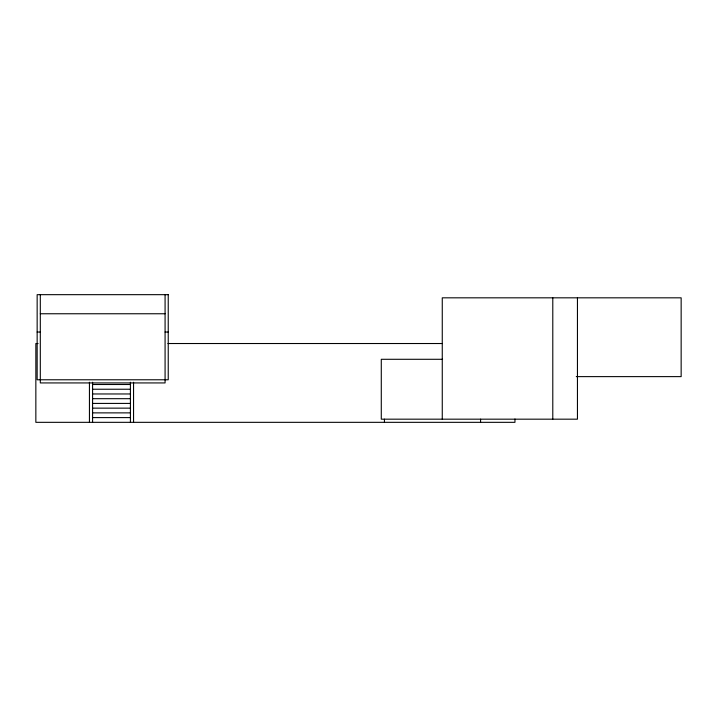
<?xml version="1.0" encoding="UTF-8"?>
<svg xmlns="http://www.w3.org/2000/svg" width="717" height="717" viewBox="0 0 717 717"><rect width="100%" height="100%" fill="white"/><g stroke="black" fill="none" stroke-linecap="round" stroke-linejoin="round"><path stroke-width="1.08" d="M40.304 313.759L165.08 313.759M37.15 332.043L40.304 332.043M165.08 332.043L168.235 332.043M38.091 343.524L35.85 343.524L35.85 422.331L514.958 422.331L514.958 418.997M167.939 343.524L442.506 343.524M442.568 359.289L381.283 359.289L381.283 419.176L577.445 419.176L577.445 297.824M576.28 376.622L681.15 376.622L681.15 297.824L442.264 297.824L442.264 419.176M92.583 384.5L130.413 384.5M92.583 389.232L130.413 389.232M92.583 393.965L130.413 393.965M92.583 398.688L130.413 398.688M92.583 403.42L130.413 403.42M92.583 408.143L130.413 408.143M92.583 412.875L130.413 412.875M92.583 417.599L130.413 417.599M552.789 297.824L552.789 419.176M480.569 419.176L480.569 422.331M384.437 419.176L384.437 422.331M165.08 294.669L165.08 382.932L40.304 382.932L40.304 294.669M133.559 382.242L133.559 422.331M130.413 382.242L130.413 422.331M92.583 382.242L92.583 422.331M89.437 382.242L89.437 422.331M168.235 294.669L37.15 294.669L37.15 379.777L168.235 379.777L168.235 294.669"/></g></svg>
